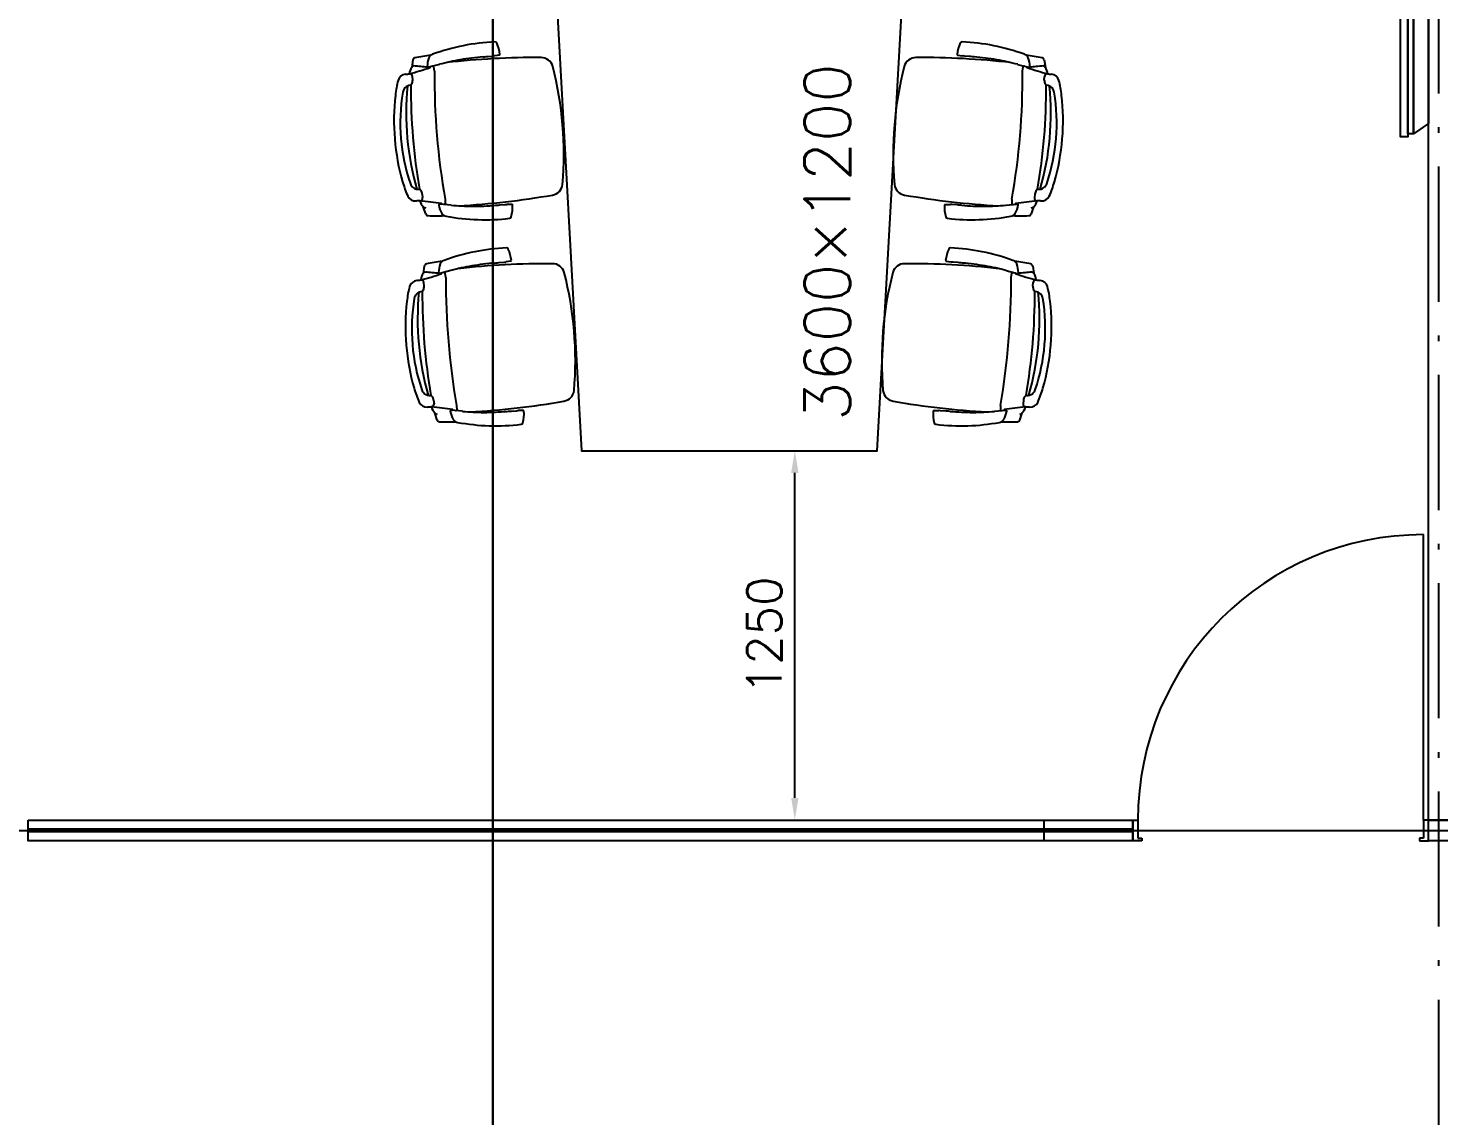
# Model space of a CAD drawing. Extents: x -120222 to -41942, y -19134 to 30932.
# Drawn here: x -92860 to -88087, y 9329 to 13010 of the extents above; entities that cross this region are included whole.
import ezdxf
from ezdxf.enums import TextEntityAlignment as Align

# ---------------------------------------------------------------- set-up
doc = ezdxf.new("R2010")
doc.units = 0
doc.header["$LTSCALE"] = 150
doc.header["$MEASUREMENT"] = 0
doc.header["$PDMODE"] = 1
doc.header["$PDSIZE"] = -2
doc.linetypes.add('ISO-10______', pattern=[4.699, 3.048, -0.762, 0.127, -0.762])
doc.layers.get('0').update_dxf_attribs({"linetype": 'CONTINUOUS'})
doc.layers.get('DEFPOINTS').update_dxf_attribs({"linetype": 'CONTINUOUS'})
for name, color, linetype in [('____-569', 7, 'CONTINUOUS'), ('________', 7, 'CONTINUOUS'), ('____B', 7, 'CONTINUOUS'), ('___B', 7, 'CONTINUOUS')]:
    doc.layers.add(name, color=color, linetype=linetype)
doc.styles.get("Standard").update_dxf_attribs({"font": 'txt', "bigfont": 'BIGFONT.SHX'})
doc.dimstyles.new('KOYATSU', dxfattribs={"dimtxt": 116.375326, "dimasz": 75.111694, "dimexe": 0, "dimexo": 225, "dimgap": 45, "dimtad": 1, "dimdec": 1, "dimdsep": 46, "dimtxsty": 'Standard', "dimcen": 0, "dimadec": 0, "dimazin": 0, "dimtfac": 1, "dimtdec": 1, "dimtix": 1, "dimtmove": 2, "dimatfit": 3, "dimfxl": 1, "dimtolj": 1, "dimarcsym": 0})

# ---------------------------------------------------------------- blocks, each defined once
blk = doc.blocks.new('____-221')
at = {"color": 1, "linetype": 'Continuous'}
for p, q in [((-96151.4, 8370.1), (-96151.5, 8370.2)), ((-96151.4, 8370.1), (-96133.4, 8367.4)), ((-96132, 8367.3), (-96133.4, 8367.4)), ((-96127.2, 8366.8), (-96132, 8367.3)), ((-96110.3, 8365.3), (-96127.2, 8366.8)), ((-96110.3, 8365.3), (-96110.3, 8365.3)), ((-96110.3, 8365.3), (-96110.3, 8365.3)), ((-96110.3, 8365.3), (-96110.3, 8365.3)), ((-96105.7, 8364.9), (-96110.3, 8365.3)), ((-96100.2, 8364.3), (-96105.7, 8364.9)), ((-96095.1, 8363.9), (-96100.2, 8364.3)), ((-95924.5, 8372.7), (-95924.5, 8372.7)), ((-95924.5, 8372.7), (-95924.5, 8372.7)), ((-95857.7, 8353.5), (-95853.7, 8328.2)), ((-95947.4, 8338.7), (-95910.4, 8328.6)), ((-95930.7, 8315.4), (-95928.6, 8329.9)), ((-95914, 8329.7), (-95915.8, 8328.9)), ((-95857.2, 8285.4), (-95856.3, 8297.5)), ((-95966.8, 7882.2), (-95967.2, 7867.5)), ((-95889.3, 7899.6), (-95890.5, 7887.6)), ((-96193.5, 7864.8), (-96193.6, 7864.7)), ((-96193.5, 7864.8), (-96175.3, 7864.4)), ((-96173.9, 7864.3), (-96175.3, 7864.4)), ((-96169.1, 7864), (-96173.9, 7864.3)), ((-96152.2, 7862.8), (-96169.1, 7864)), ((-96152.2, 7862.7), (-96152.2, 7862.8)), ((-96152.2, 7862.8), (-96152.2, 7862.8)), ((-96152.2, 7862.7), (-96152.2, 7862.7)), ((-96147.6, 7862.4), (-96152.1, 7862.7)), ((-96142.1, 7862), (-96147.6, 7862.4)), ((-96136.9, 7861.6), (-96142.1, 7862)), ((-95987.1, 7862), (-95949, 7865.8)), ((-95952.7, 7865.4), (-95954.3, 7866.4)), ((-95901.1, 7832.5), (-95893, 7856.8)), ((-95970.1, 7824.7), (-95970.2, 7824.7)), ((-95970.2, 7824.7), (-95970.2, 7824.7))]:
    blk.add_line(p, q, dxfattribs=at)
for centre, radius, start, end in [((-96035.6, 8361.4), 117.1, 154.9097, 174.8148), ((-96135.6, 8408.2), 6.64, 87.3912, 154.8983), ((-96166.8, 7709.3), 706.3, 69.9375, 87.4452), ((-96291.6, 8320.5), 41, 89.6536, 164.1883), ((-96270, 5728.9), 2632.7, 83.4852, 90.4647), ((-96150.1, 8371.7), 2.05, 173.1642, 228.1333), ((-96180, 7374.8), 992.7, 80.6198, 85.0936), ((-96188.9, 7404.7), 964.8, 75.5019, 79.8078), ((-95930.3, 8353.8), 19.8, 20.315, 73.0679), ((-96070.3, 7306.3), 1074.2, 78.9581, 81.876), ((-95993.6, 8330), 87.4, 0.9706, 20.5125), ((-95867.3, 8351.1), 9.89, 14.4116, 73.7631), ((-95166.4, 8033.6), 1202.2, 165.6425, 184.8302), ((-98369.5, 8300.5), 2438.8, 350.1231, 0.3496), ((-95925.5, 8328.7), 3.39, 93.7373, 157.9551), ((-95876.5, 8118.6), 219, 102.5683, 102.9832), ((-95915.6, 8328.3), 0.63, 103.7459, 257.5762), ((-95586.8, 9297.6), 1024.2, 251.2664, 255.3504), ((-95909.2, 8331.5), 3.06, 247.6375, 0.273), ((-95538.4, 4919.7), 3429, 95.4001, 96.1867), ((-95863.6, 8322.1), 11.6, 32.3944, 77.7605), ((-95846, 8296.4), 10.4, 88.8787, 173.7683), ((-95893.6, 8301.3), 48, 6.4356, 34.1876), ((-95616.3, 10055), 1763.2, 262.5189, 262.9475), ((-95835.9, 8275.7), 29.5, 17.3243, 83.9823), ((-97827.5, 8254.8), 1976.7, 350.1269, 0.3839), ((-96775.5, 8173.9), 940.6, 344.0979, 5.5511), ((-95826.7, 8284.5), 30.5, 178.3965, 204.7024), ((-95848, 8274.3), 6.85, 201.7157, 257.0065), ((-95852, 8237.9), 29.9, 44.6326, 85.2588), ((-95856.2, 8237.1), 33.5, 11.917, 40.4436), ((-96225.8, 8183.7), 430.1, 6.7139, 13.5453), ((-96458.9, 8141.3), 643.8, 341.2918, 9.1809), ((-96547.1, 8148.7), 753.3, 343.9667, 6.5061), ((-96323.6, 7936.9), 41, 186.2844, 260.8192), ((-95880.4, 7947.1), 33.5, 310.0291, 338.5557), ((-96236, 8060.9), 430.1, 336.9274, 343.7589), ((-95873.3, 10489.2), 2632.7, 260.008, 266.9875), ((-95790.2, 6856.6), 1024.2, 95.1223, 99.2063), ((-95927.8, 7889.9), 48, 316.2851, 344.0371), ((-95880.2, 7887), 10.4, 176.7044, 261.5941), ((-95859.1, 7895.4), 30.5, 145.7704, 172.0762), ((-95878.5, 7909), 6.85, 93.4662, 148.757), ((-95944.6, 6114.6), 1763.2, 87.5252, 87.9538), ((-95876.3, 7945.6), 29.9, 265.2139, 305.8401), ((-95866.7, 7905.7), 29.5, 266.4904, 333.1484), ((-96077.9, 7854.2), 117.1, 175.6579, 195.563), ((-96192.5, 7863), 2.05, 122.3394, 177.3086), ((-96057, 8851.1), 992.7, 265.3791, 269.8529), ((-96070.7, 8823.1), 964.8, 270.665, 274.9708), ((-95972.7, 7844.3), 19.8, 277.4048, 330.1577), ((-95963.9, 7868.3), 3.39, 192.5177, 256.7354), ((-95880.8, 8067.3), 219, 247.4895, 247.9044), ((-96031.3, 7878.2), 87.4, 329.9602, 349.5021), ((-95954.1, 7867), 0.63, 92.8966, 246.7268), ((-95948.3, 7862.8), 3.06, 350.1997, 102.8352), ((-95910.2, 7836.5), 9.89, 276.7096, 336.0611), ((-95901.7, 7864.5), 11.6, 272.7122, 318.0783), ((-96184.2, 7824.6), 6.64, 195.5744, 263.0815), ((-96099.3, 8519), 706.3, 263.0275, 280.5352), ((-95937.4, 8900.5), 1074.2, 268.5967, 271.5146)]:
    blk.add_arc(centre, radius, start, end, dxfattribs=at)
blk = doc.blocks.new('____-222')
at = {"color": 1, "linetype": 'Continuous'}
for p, q in [((-96190.1, 7672.5), (-96190.3, 7672.6)), ((-96190.1, 7672.5), (-96172.1, 7669.8)), ((-96170.7, 7669.7), (-96172.1, 7669.8)), ((-96166, 7669.2), (-96170.7, 7669.7)), ((-96149.1, 7667.7), (-96166, 7669.2)), ((-96149, 7667.7), (-96149, 7667.7)), ((-96149, 7667.7), (-96149, 7667.7)), ((-96149, 7667.7), (-96149, 7667.7)), ((-96144.5, 7667.3), (-96149, 7667.7)), ((-96139, 7666.8), (-96144.5, 7667.3)), ((-96133.8, 7666.3), (-96139, 7666.8)), ((-95986.1, 7641.1), (-95949.1, 7631.1)), ((-95963.2, 7675.1), (-95963.2, 7675.1)), ((-95963.2, 7675.1), (-95963.2, 7675.1)), ((-95896.5, 7656), (-95892.5, 7630.6)), ((-95969.4, 7617.8), (-95967.4, 7632.4)), ((-95952.8, 7632.1), (-95954.5, 7631.3)), ((-95895.9, 7587.8), (-95895.1, 7599.9)), ((-96232.3, 7167.2), (-96232.4, 7167.1)), ((-96232.3, 7167.2), (-96214, 7166.9)), ((-96212.7, 7166.8), (-96214, 7166.9)), ((-96207.9, 7166.4), (-96212.7, 7166.8)), ((-96190.9, 7165.2), (-96207.9, 7166.4)), ((-96190.9, 7165.2), (-96190.9, 7165.2)), ((-96190.9, 7165.2), (-96190.9, 7165.2)), ((-96190.9, 7165.2), (-96190.9, 7165.2)), ((-96186.3, 7164.8), (-96190.9, 7165.2)), ((-96180.9, 7164.4), (-96186.3, 7164.8)), ((-96175.7, 7164), (-96180.9, 7164.4)), ((-96025.9, 7164.4), (-95987.7, 7168.2)), ((-96005.5, 7184.6), (-96005.9, 7169.9)), ((-95991.5, 7167.8), (-95993.1, 7168.8)), ((-95939.9, 7134.9), (-95931.8, 7159.3)), ((-95928.1, 7202), (-95929.3, 7190)), ((-96008.9, 7127.1), (-96008.9, 7127.1)), ((-96008.9, 7127.1), (-96008.9, 7127.1))]:
    blk.add_line(p, q, dxfattribs=at)
for centre, radius, start, end in [((-96074.4, 7663.8), 117.1, 154.9097, 174.8148), ((-96174.4, 7710.6), 6.64, 87.3912, 154.8983), ((-96205.5, 7011.7), 706.3, 69.9375, 87.4452), ((-96330.4, 7623), 41, 89.6536, 164.1883), ((-96308.8, 5031.3), 2632.7, 83.4852, 90.4647), ((-96188.9, 7674.2), 2.05, 173.1642, 228.1333), ((-96218.7, 6677.2), 992.7, 80.6198, 85.0936), ((-96227.7, 6707.1), 964.8, 75.5019, 79.8078), ((-95969, 7656.2), 19.8, 20.315, 73.0679), ((-96109, 6608.7), 1074.2, 78.9581, 81.876), ((-96032.4, 7632.4), 87.4, 0.9706, 20.5125), ((-95906, 7653.5), 9.89, 14.4116, 73.7631), ((-95205.2, 7336), 1202.2, 165.6425, 184.8302), ((-98408.2, 7602.9), 2438.8, 350.1231, 0.3496), ((-95964.2, 7631.1), 3.39, 93.7373, 157.9551), ((-95915.3, 7421), 219, 102.5683, 102.9832), ((-95954.4, 7630.7), 0.63, 103.7459, 257.5762), ((-95625.6, 8600), 1024.2, 251.2664, 255.3504), ((-95948, 7633.9), 3.06, 247.6375, 0.273), ((-95577.2, 4222.1), 3429, 95.4001, 96.1867), ((-95902.4, 7624.5), 11.6, 32.3944, 77.7605), ((-95884.8, 7598.8), 10.4, 88.8787, 173.7683), ((-95932.3, 7603.8), 48, 6.4356, 34.1876), ((-95655, 9357.4), 1763.2, 262.5189, 262.9475), ((-95874.6, 7578.1), 29.5, 17.3243, 83.9823), ((-97866.3, 7557.3), 1976.7, 350.1269, 0.3839), ((-96814.2, 7476.4), 940.6, 344.0979, 5.5511), ((-95865.4, 7586.9), 30.5, 178.3965, 204.7024), ((-95886.8, 7576.7), 6.85, 201.7157, 257.0065), ((-95890.7, 7540.3), 29.9, 44.6326, 85.2588), ((-96497.7, 7443.7), 643.8, 341.2918, 9.1809), ((-95895, 7539.5), 33.5, 11.917, 40.4436), ((-96264.6, 7486.1), 430.1, 6.7139, 13.5453), ((-96585.8, 7451.1), 753.3, 343.9667, 6.5061), ((-96362.3, 7239.3), 41, 186.2844, 260.8192), ((-95897.8, 7197.8), 30.5, 145.7704, 172.0762), ((-95917.2, 7211.4), 6.85, 93.4662, 148.757), ((-95915.1, 7248.1), 29.9, 265.2139, 305.8401), ((-95919.2, 7249.5), 33.5, 310.0291, 338.5557), ((-96274.8, 7363.3), 430.1, 336.9274, 343.7589), ((-95912.1, 9791.6), 2632.7, 260.008, 266.9875), ((-96116.6, 7156.6), 117.1, 175.6579, 195.563), ((-96231.3, 7165.4), 2.05, 122.3394, 177.3086), ((-96095.7, 8153.5), 992.7, 265.3791, 269.8529), ((-96109.5, 8125.5), 964.8, 270.665, 274.9708), ((-96002.6, 7170.7), 3.39, 192.5177, 256.7354), ((-95919.5, 7369.7), 219, 247.4895, 247.9044), ((-96070, 7180.6), 87.4, 329.9602, 349.5021), ((-95992.8, 7169.4), 0.63, 92.8966, 246.7268), ((-95829, 6159), 1024.2, 95.1223, 99.2063), ((-95987, 7165.2), 3.06, 350.1997, 102.8352), ((-95940.5, 7166.9), 11.6, 272.7122, 318.0783), ((-95966.6, 7192.3), 48, 316.2851, 344.0371), ((-95918.9, 7189.4), 10.4, 176.7044, 261.5941), ((-95983.4, 5417), 1763.2, 87.5252, 87.9538), ((-95905.4, 7208.1), 29.5, 266.4904, 333.1484), ((-96223, 7127), 6.64, 195.5744, 263.0815), ((-96138.1, 7821.5), 706.3, 263.0275, 280.5352), ((-96011.5, 7146.7), 19.8, 277.4048, 330.1577), ((-95976.2, 8202.9), 1074.2, 268.5967, 271.5146), ((-95948.9, 7138.9), 9.89, 276.7096, 336.0611)]:
    blk.add_arc(centre, radius, start, end, dxfattribs=at)
blk = doc.blocks.new('____-226')
at = {"color": 1, "linetype": 'Continuous'}
for p, q in [((-97993.6, 8353.5), (-97997.6, 8328.2)), ((-97926.8, 8372.7), (-97926.8, 8372.7)), ((-97926.8, 8372.7), (-97926.8, 8372.7)), ((-97756.2, 8363.9), (-97751.1, 8364.3)), ((-97751.1, 8364.3), (-97745.6, 8364.9)), ((-97745.6, 8364.9), (-97741.1, 8365.3)), ((-97741, 8365.3), (-97724.1, 8366.8)), ((-97741, 8365.3), (-97741, 8365.3)), ((-97741, 8365.3), (-97741, 8365.3)), ((-97741, 8365.3), (-97741, 8365.3)), ((-97724.1, 8366.8), (-97719.3, 8367.3)), ((-97719.3, 8367.3), (-97718, 8367.4)), ((-97699.9, 8370.1), (-97717.9, 8367.4)), ((-97699.9, 8370.1), (-97699.8, 8370.2)), ((-97904, 8338.7), (-97940.9, 8328.6)), ((-97937.3, 8329.7), (-97935.6, 8328.9)), ((-97920.6, 8315.4), (-97922.7, 8329.9)), ((-97994.2, 8285.4), (-97995, 8297.5)), ((-97962, 7899.6), (-97960.8, 7887.6)), ((-97884.5, 7882.2), (-97884.2, 7867.5)), ((-97950.2, 7832.5), (-97958.3, 7856.8)), ((-97864.2, 7862), (-97902.4, 7865.8)), ((-97898.6, 7865.4), (-97897, 7866.4)), ((-97714.4, 7861.6), (-97709.2, 7862)), ((-97709.2, 7862), (-97703.8, 7862.4)), ((-97703.8, 7862.4), (-97699.2, 7862.7)), ((-97699.2, 7862.7), (-97699.2, 7862.8)), ((-97699.2, 7862.8), (-97699.2, 7862.8)), ((-97699.2, 7862.7), (-97699.2, 7862.7)), ((-97699.1, 7862.8), (-97682.2, 7864)), ((-97682.2, 7864), (-97677.4, 7864.3)), ((-97677.4, 7864.3), (-97676.1, 7864.4)), ((-97657.8, 7864.8), (-97676, 7864.4)), ((-97657.8, 7864.8), (-97657.7, 7864.7)), ((-97881.2, 7824.7), (-97881.2, 7824.7)), ((-97881.2, 7824.7), (-97881.2, 7824.7))]:
    blk.add_line(p, q, dxfattribs=at)
for centre, radius, start, end in [((-97684.5, 7709.3), 706.3, 92.5548, 110.0625), ((-97715.7, 8408.2), 6.64, 25.1017, 92.6088), ((-97815.7, 8361.4), 117.1, 5.1852, 25.0903), ((-97984, 8351.1), 9.89, 106.2369, 165.5884), ((-97781, 7306.3), 1074.2, 98.124, 101.0419), ((-97857.7, 8330), 87.4, 159.4875, 179.0294), ((-97921.1, 8353.8), 19.8, 106.9321, 159.685), ((-97662.4, 7404.7), 964.8, 100.1922, 104.4981), ((-97581.3, 5728.9), 2632.7, 89.5353, 96.5148), ((-97671.3, 7374.8), 992.7, 94.9064, 99.3802), ((-97701.2, 8371.7), 2.05, 311.8667, 6.8358), ((-97559.7, 8320.5), 41, 15.8117, 90.3464), ((-98015.5, 8275.7), 29.5, 96.0177, 162.6757), ((-98235.1, 10055), 1763.2, 277.0525, 277.4811), ((-97957.8, 8301.3), 48, 145.8124, 173.5644), ((-98264.5, 9297.6), 1024.2, 284.6496, 288.7336), ((-98005.3, 8296.4), 10.4, 6.2317, 91.1213), ((-97987.7, 8322.1), 11.6, 102.2395, 147.6056), ((-98312.9, 4919.7), 3429, 83.8133, 84.5999), ((-97942.1, 8331.5), 3.06, 179.727, 292.3625), ((-97935.7, 8328.3), 0.63, 282.4238, 76.2541), ((-97974.8, 8118.6), 219, 77.0168, 77.4317), ((-97925.8, 8328.7), 3.39, 22.0449, 86.2627), ((-95481.9, 8300.5), 2438.8, 179.6504, 189.8769), ((-98684.9, 8033.6), 1202.2, 355.1698, 14.3575), ((-97625.5, 8183.7), 430.1, 166.4547, 173.2861), ((-97995.1, 8237.1), 33.5, 139.5564, 168.083), ((-97999.3, 8237.9), 29.9, 94.7412, 135.3674), ((-97075.8, 8173.9), 940.6, 174.4489, 195.9021), ((-98003.3, 8274.3), 6.85, 282.9935, 338.2843), ((-96023.8, 8254.8), 1976.7, 179.6161, 189.8731), ((-98024.7, 8284.5), 30.5, 335.2976, 1.6035), ((-97304.3, 8148.7), 753.3, 173.4939, 196.0333), ((-97392.4, 8141.3), 643.8, 170.8191, 198.7082), ((-97615.3, 8060.9), 430.1, 196.2411, 203.0726), ((-97970.9, 7947.1), 33.5, 201.4443, 229.9709), ((-97527.7, 7936.9), 41, 279.1808, 353.7156), ((-97984.6, 7905.7), 29.5, 206.8516, 273.5096), ((-97975, 7945.6), 29.9, 234.1599, 274.7861), ((-97906.7, 6114.6), 1763.2, 92.0462, 92.4748), ((-97972.9, 7909), 6.85, 31.243, 86.5338), ((-97971.2, 7887), 10.4, 278.4059, 3.2956), ((-98061.1, 6856.6), 1024.2, 80.7937, 84.8777), ((-97923.5, 7889.9), 48, 195.9629, 223.7149), ((-97992.2, 7895.4), 30.5, 7.9238, 34.2296), ((-97978, 10489.2), 2632.7, 273.0125, 279.992), ((-97949.6, 7864.5), 11.6, 221.9217, 267.2878), ((-97941.2, 7836.5), 9.89, 203.9389, 263.2904), ((-97903, 7862.8), 3.06, 77.1648, 189.8003), ((-97820.1, 7878.2), 87.4, 190.4979, 210.0398), ((-97897.3, 7867), 0.63, 293.2732, 87.1034), ((-97878.6, 7844.3), 19.8, 209.8423, 262.5952), ((-97970.5, 8067.3), 219, 292.0956, 292.5105), ((-97887.5, 7868.3), 3.39, 283.2646, 347.4823), ((-97780.6, 8823.1), 964.8, 265.0292, 269.335), ((-97794.4, 8851.1), 992.7, 270.1471, 274.6209), ((-97773.5, 7854.2), 117.1, 344.437, 4.3421), ((-97658.8, 7863), 2.05, 2.6914, 57.6606), ((-97913.9, 8900.5), 1074.2, 268.4854, 271.4033), ((-97752, 8519), 706.3, 259.4648, 276.9725), ((-97667.1, 7824.6), 6.64, 276.9185, 344.4256)]:
    blk.add_arc(centre, radius, start, end, dxfattribs=at)
blk = doc.blocks.new('____-227')
at = {"color": 1, "linetype": 'Continuous'}
for p, q in [((-97954.9, 7656), (-97958.8, 7630.6)), ((-97865.2, 7641.1), (-97902.2, 7631.1)), ((-97888.1, 7675.1), (-97888.1, 7675.1)), ((-97888.1, 7675.1), (-97888.1, 7675.1)), ((-97717.5, 7666.3), (-97712.3, 7666.8)), ((-97712.3, 7666.8), (-97706.9, 7667.3)), ((-97706.9, 7667.3), (-97702.3, 7667.7)), ((-97702.3, 7667.7), (-97685.4, 7669.2)), ((-97702.3, 7667.7), (-97702.3, 7667.7)), ((-97702.3, 7667.7), (-97702.3, 7667.7)), ((-97702.3, 7667.7), (-97702.3, 7667.7)), ((-97685.4, 7669.2), (-97680.6, 7669.7)), ((-97680.6, 7669.7), (-97679.2, 7669.8)), ((-97661.2, 7672.5), (-97679.2, 7669.8)), ((-97661.2, 7672.5), (-97661.1, 7672.6)), ((-97955.4, 7587.8), (-97956.2, 7599.9)), ((-97898.6, 7632.1), (-97896.8, 7631.3)), ((-97881.9, 7617.8), (-97883.9, 7632.4)), ((-97923.3, 7202), (-97922.1, 7190)), ((-97911.4, 7134.9), (-97919.5, 7159.3)), ((-97825.5, 7164.4), (-97863.6, 7168.2)), ((-97859.9, 7167.8), (-97858.3, 7168.8)), ((-97845.8, 7184.6), (-97845.4, 7169.9)), ((-97675.6, 7164), (-97670.5, 7164.4)), ((-97670.5, 7164.4), (-97665, 7164.8)), ((-97665, 7164.8), (-97660.4, 7165.2)), ((-97660.4, 7165.2), (-97643.5, 7166.4)), ((-97660.4, 7165.2), (-97660.4, 7165.2)), ((-97660.4, 7165.2), (-97660.4, 7165.2)), ((-97660.4, 7165.2), (-97660.4, 7165.2)), ((-97643.5, 7166.4), (-97638.7, 7166.8)), ((-97638.7, 7166.8), (-97637.3, 7166.9)), ((-97619.1, 7167.2), (-97637.3, 7166.9)), ((-97619.1, 7167.2), (-97618.9, 7167.1)), ((-97842.4, 7127.1), (-97842.4, 7127.1)), ((-97842.4, 7127.1), (-97842.4, 7127.1))]:
    blk.add_line(p, q, dxfattribs=at)
for centre, radius, start, end in [((-97645.8, 7011.7), 706.3, 92.5548, 110.0625), ((-97677, 7710.6), 6.64, 25.1017, 92.6088), ((-97777, 7663.8), 117.1, 5.1852, 25.0903), ((-97945.3, 7653.5), 9.89, 106.2369, 165.5884), ((-97742.3, 6608.7), 1074.2, 98.124, 101.0419), ((-97819, 7632.4), 87.4, 159.4875, 179.0294), ((-97882.3, 7656.2), 19.8, 106.9321, 159.685), ((-97623.7, 6707.1), 964.8, 100.1922, 104.4981), ((-97542.6, 5031.3), 2632.7, 89.5353, 96.5148), ((-97632.6, 6677.2), 992.7, 94.9064, 99.3802), ((-97662.4, 7674.2), 2.05, 311.8667, 6.8358), ((-97521, 7623), 41, 15.8117, 90.3464), ((-97976.7, 7578.1), 29.5, 96.0177, 162.6757), ((-98196.3, 9357.4), 1763.2, 277.0525, 277.4811), ((-97919, 7603.8), 48, 145.8124, 173.5644), ((-98225.8, 8600), 1024.2, 284.6496, 288.7336), ((-97966.5, 7598.8), 10.4, 6.2317, 91.1213), ((-97949, 7624.5), 11.6, 102.2395, 147.6056), ((-98274.1, 4222.1), 3429, 83.8133, 84.5999), ((-97903.3, 7633.9), 3.06, 179.727, 292.3625), ((-97896.9, 7630.7), 0.63, 282.4238, 76.2541), ((-97936.1, 7421), 219, 77.0168, 77.4317), ((-97887.1, 7631.1), 3.39, 22.0449, 86.2627), ((-95443.1, 7602.9), 2438.8, 179.6504, 189.8769), ((-98646.1, 7336), 1202.2, 355.1698, 14.3575), ((-97586.8, 7486.1), 430.1, 166.4547, 173.2861), ((-97353.6, 7443.7), 643.8, 170.8191, 198.7082), ((-97956.3, 7539.5), 33.5, 139.5564, 168.083), ((-97960.6, 7540.3), 29.9, 94.7412, 135.3674), ((-97037.1, 7476.4), 940.6, 174.4489, 195.9021), ((-97964.6, 7576.7), 6.85, 282.9935, 338.2843), ((-95985, 7557.3), 1976.7, 179.6161, 189.8731), ((-97985.9, 7586.9), 30.5, 335.2976, 1.6035), ((-97265.5, 7451.1), 753.3, 173.4939, 196.0333), ((-97576.5, 7363.3), 430.1, 196.2411, 203.0726), ((-97932.2, 7249.5), 33.5, 201.4443, 229.9709), ((-97936.2, 7248.1), 29.9, 234.1599, 274.7861), ((-97934.1, 7211.4), 6.85, 31.243, 86.5338), ((-97953.5, 7197.8), 30.5, 7.9238, 34.2296), ((-97489, 7239.3), 41, 279.1808, 353.7156), ((-97945.9, 7208.1), 29.5, 206.8516, 273.5096), ((-97867.9, 5417), 1763.2, 92.0462, 92.4748), ((-97932.4, 7189.4), 10.4, 278.4059, 3.2956), ((-98022.3, 6159), 1024.2, 80.7937, 84.8777), ((-97884.7, 7192.3), 48, 195.9629, 223.7149), ((-97910.8, 7166.9), 11.6, 221.9217, 267.2878), ((-97864.3, 7165.2), 3.06, 77.1648, 189.8003), ((-97781.3, 7180.6), 87.4, 190.4979, 210.0398), ((-97858.5, 7169.4), 0.63, 293.2732, 87.1034), ((-97931.8, 7369.7), 219, 292.0956, 292.5105), ((-97848.7, 7170.7), 3.39, 283.2646, 347.4823), ((-97741.9, 8125.5), 964.8, 265.0292, 269.335), ((-97939.2, 9791.6), 2632.7, 273.0125, 279.992), ((-97755.6, 8153.5), 992.7, 270.1471, 274.6209), ((-97734.7, 7156.6), 117.1, 344.437, 4.3421), ((-97620, 7165.4), 2.05, 2.6914, 57.6606), ((-97902.4, 7138.9), 9.89, 203.9389, 263.2904), ((-97875.1, 8202.9), 1074.2, 268.4854, 271.4033), ((-97839.9, 7146.7), 19.8, 209.8423, 262.5952), ((-97713.3, 7821.5), 706.3, 259.4648, 276.9725), ((-97628.3, 7127), 6.64, 276.9185, 344.4256)]:
    blk.add_arc(centre, radius, start, end, dxfattribs=at)
blk = doc.blocks.new('____-230')
at = {"color": 1, "linetype": 'Continuous', "flags": 128}
for points in [[(-94627.6, 9596.9), (-94627.6, 8093), (-94652.6, 8093), (-94652.6, 9596.9)], [(-94607.6, 9586.9), (-94607.6, 8103), (-94627.6, 8103), (-94627.6, 9586.9)], [(-94557.6, 9551.9), (-94557.6, 8138), (-94607.6, 8103), (-94607.6, 9586.9)]]:
    blk.add_lwpolyline(points, close=True, dxfattribs=at)
blk = doc.blocks.new('____-231')
at = {"color": 1, "linetype": 'Continuous', "flags": 128}
blk.add_lwpolyline([(-97522.6, 8831), (-97422.6, 7031), (-96422.6, 7031), (-96322.6, 8831), (-96422.6, 10631), (-97422.6, 10631)], close=True, dxfattribs=at)
at = {"color": 1}
for name in ['____-230', '____-226', '____-221', '____-227', '____-222']:
    blk.add_blockref(name, (0, 0), dxfattribs=at)
blk = doc.blocks.new('____-518')
at = {"color": 1, "linetype": 'Continuous'}
for p, q in [((-94574.6, 5781), (-94574.6, 6747)), ((-95557.6, 5711), (-95557.6, 5781)), ((-95557.6, 5781), (-95540.6, 5781)), ((-95557.6, 5711), (-95557.6, 5781)), ((-95540.6, 5781), (-95540.6, 5720.3)), ((-94557.6, 5781), (-94574.6, 5781)), ((-94574.6, 5781), (-94574.6, 5720.3)), ((-94557.6, 5711), (-94557.6, 5781)), ((-94557.6, 5781), (-94557.6, 5781)), ((-94557.6, 5711), (-94557.6, 5781)), ((-95527.1, 5711), (-95557.6, 5711)), ((-95540.6, 5720.3), (-95527.1, 5720.3)), ((-95527.1, 5720.3), (-95527.1, 5711)), ((-94574.6, 5720.3), (-94588.1, 5720.3)), ((-94588.1, 5720.3), (-94588.1, 5711)), ((-94588.1, 5711), (-94557.6, 5711))]:
    blk.add_line(p, q, dxfattribs=at)
blk.add_arc((-94574.6, 5781), 966, 90, 180, dxfattribs=at)
blk = doc.blocks.new('____-530')
at = {"color": 1, "linetype": 'Continuous', "flags": 128}
for points in [[(-94557.6, 11506), (-94487.6, 11506), (-94487.6, 5781), (-94557.6, 5781)], [(-99295.1, 5781), (-95557.6, 5781), (-95557.6, 5711), (-99295.1, 5711)], [(-95857.6, 5781), (-95557.6, 5781), (-95557.6, 5711), (-95857.6, 5711)], [(-94557.6, 5781), (-94487.6, 5781), (-94487.6, 5711), (-94557.6, 5711)], [(-99295.1, 5751), (-95557.6, 5751), (-95557.6, 5741), (-99295.1, 5741)]]:
    blk.add_lwpolyline(points, close=True, dxfattribs=at)
at = {"color": 1}
blk.add_blockref('____-518', (0, 0), dxfattribs=at)
blk = doc.blocks.new('*D561')
at = {"layer": '________', "color": 0, "linetype": 'Continuous', "lineweight": -2, "transparency": 16777216}
for p, q in [((-90491.2, 11579.7), (-90266.2, 11579.7)), ((-90266.2, 10404.8), (-90266.2, 11504.6)), ((-90491.2, 10329.7), (-90266.2, 10329.7))]:
    blk.add_line(p, q, dxfattribs=at)
at = {"layer": '________', "color": 0, "linetype": 'Continuous', "transparency": 16777216}
for points in [[(-90278.7, 11504.6), (-90253.7, 11504.6), (-90266.2, 11579.7)], [(-90278.7, 10404.8), (-90253.7, 10404.8), (-90266.2, 10329.7)]]:
    blk.add_solid(points, dxfattribs=at)
at = {"layer": 'DEFPOINTS', "color": 0, "linetype": 'Continuous', "transparency": 16777216}
for p in [(-90266.2, 11579.7), (-90266.2, 11579.7), (-90266.2, 10329.7)]:
    blk.add_point(p, dxfattribs=at)
at = {"layer": '________', "color": 0, "linetype": 'Continuous', "transparency": 16777216, "insert": (-90369.4, 10954.7), "char_height": 116.38, "attachment_point": 5, "rotation": 90}
blk.add_mtext('\\A1;1250', dxfattribs=at)

msp = doc.modelspace()

# ---------------------------------------------------------------- linework, layer by layer
at = {"layer": '____B', "color": 6, "linetype": 'ISO-10______'}
msp.add_line((-88087.45335, -18224.63715), (-88087.45335, 28821.32986), dxfattribs=at)
at = {"layer": '___B', "color": 5}
for p, q in [((-91287.45335, -18224.63715), (-91287.45335, 28821.32986)), ((-109073.35209, 10294.71684), (-41992.1314, 10294.71684))]:
    msp.add_line(p, q, dxfattribs=at)
at = {"layer": '___B'}
msp.add_line((-91287.45335, 23512.21686), (-91287.45335, -18224.63715), dxfattribs=at)

# ---------------------------------------------------------------- block references
at = {"layer": '____-569', "color": 0}
msp.add_blockref('____-530', (6435.10495, 4548.69799), dxfattribs=at)
at = {"layer": '___B', "color": 0}
msp.add_blockref('____-231', (6435.10495, 4548.69799), dxfattribs=at)

# ---------------------------------------------------------------- texts
msp.add_text('3600×1200', height=155.167101, rotation=90, dxfattribs=at).set_placement((-90233.63707, 11680.60539), align=Align.TOP_LEFT)

# ---------------------------------------------------------------- dimensions: what is measured, and where the dimension line sits
at = {"layer": '________', "color": 0, "linetype": 'Continuous'}
dim = msp.add_linear_dim(base=(-90266.20331, 11579.71684), p1=(-90266.20331, 10329.71684), p2=(-90266.20331, 11579.71684), angle=270, dimstyle='KOYATSU', dxfattribs=at)
dim.commit()
dim.dimension.update_dxf_attribs({"geometry": '*D561', "text_midpoint": (-90369.39097, 10954.71684)})

doc.saveas('drawing.dxf')
